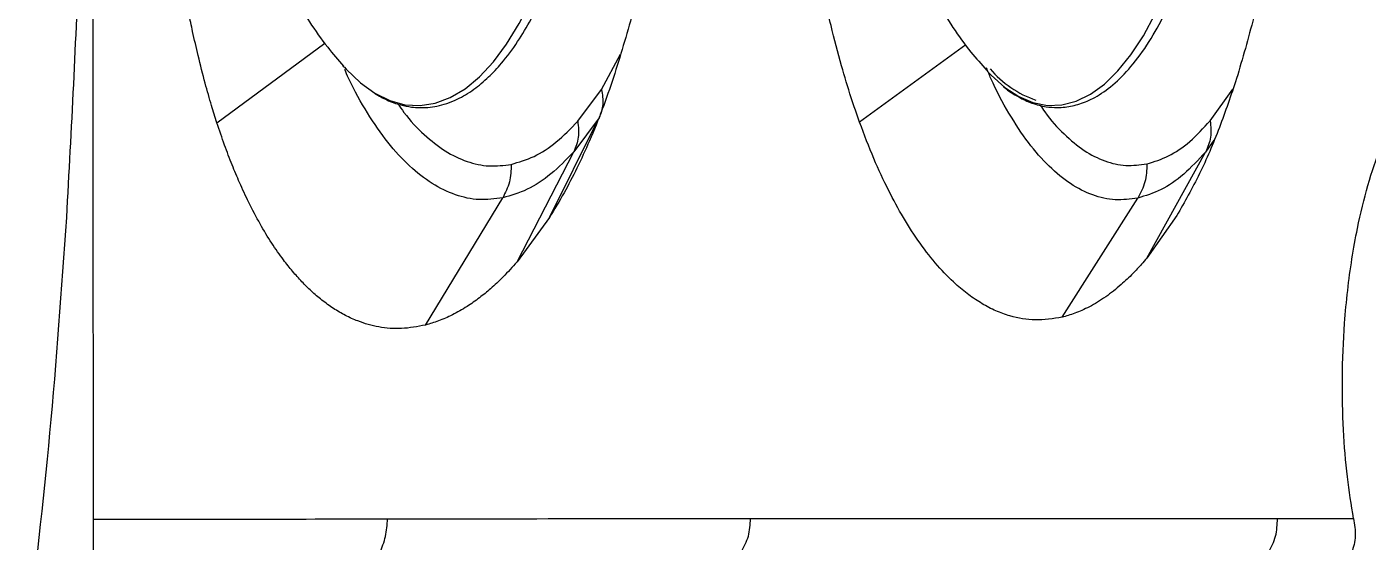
# Model space of a CAD drawing. Header units: inches. Extents: x 2 to 87, y 6 to 129.
# Drawn here: x 74.33 to 80.04, y 61.86 to 64.06 of the extents above; entities that cross this region are included whole.
import ezdxf

# ---------------------------------------------------------------- set-up
doc = ezdxf.new("R2010")
doc.units = ezdxf.units.IN
doc.header["$MEASUREMENT"] = 0
doc.layers.add('1', color=4, linetype='Continuous')

# ---------------------------------------------------------------- blocks, each defined once
blk = doc.blocks.new('2026 STRIDE')
at = {"layer": '1', "color": 3}
for p, q in [((72.8034, 42.5366), (73.2627, 42.8757)), ((75.9919, 42.8684), (75.5398, 42.539)), ((73.3438, 42.7723), (73.3396, 42.7819)), ((74.4404, 42.6784), (74.5215, 42.8293)), ((74.3396, 42.5432), (74.4404, 42.6784)), ((77.0327, 42.5451), (77.1286, 42.6801)), ((74.4306, 42.5576), (74.3229, 42.4131)), ((74.2191, 42.1327), (74.4228, 42.5419)), ((77.0485, 42.4622), (77.013, 42.4122)), ((74.0812, 41.9445), (74.3229, 42.4131)), ((76.7629, 41.9605), (77.013, 42.4122)), ((73.6912, 41.6751), (74.0201, 42.2168)), ((76.4023, 41.7087), (76.7244, 42.2158)), ((74.2191, 42.1327), (74.0812, 41.9445)), ((76.8906, 42.1412), (76.7629, 41.9605)), ((72.2772, 40.7734), (72.2772, 40.8478)), ((77.3191, 40.8509), (77.6429, 40.8507)), ((72.2773, 40.6989), (72.2772, 40.7734))]:
    blk.add_line(p, q, dxfattribs=at)
at = {"layer": '1', "color": 3, "flags": 128}
for points in [[(73.3449, 42.7747), (73.3541, 42.7645), (73.4143, 42.7069), (73.4763, 42.6623), (73.5397, 42.6311), (73.604, 42.6137), (73.6686, 42.61), (73.7331, 42.6201), (73.797, 42.644), (73.8599, 42.6814), (73.9211, 42.7321), (73.9803, 42.7957), (74.037, 42.8717), (74.0909, 42.9596), (74.1413, 43.0586), (74.1881, 43.168), (74.2308, 43.287)], [(76.0835, 42.7563), (76.0996, 42.7392), (76.1577, 42.687), (76.2174, 42.6481), (76.2782, 42.6226), (76.3396, 42.6109), (76.4012, 42.613), (76.4625, 42.6289), (76.523, 42.6585), (76.5822, 42.7016), (76.6398, 42.7578), (76.6953, 42.8267), (76.7482, 42.9077), (76.7982, 43.0004), (76.8448, 43.1038)]]:
    blk.add_lwpolyline(points, dxfattribs=at)
at = {"layer": '1', "color": 3}
blk.add_arc((76.4338, 43.0532), 0.4435, 220.2235, 251.2081, dxfattribs=at)
for points, knots in [([(72.2772, 40.8478), (72.2772, 41.0887), (72.277, 41.566), (72.2768, 42.2861), (72.2766, 43.0011), (72.2764, 43.7133), (72.2762, 44.424), (72.276, 45.1346), (72.2758, 45.8466), (72.2756, 46.5614), (72.2754, 47.2811), (72.2753, 47.7581), (72.2752, 47.9989)], [0, 0, 0, 0, 0.10288, 0.203871, 0.303423, 0.402001, 0.500086, 0.598164, 0.696721, 0.796239, 0.897183, 1, 1, 1, 1]), ([(75.5398, 42.539), (75.5278, 42.5735), (75.5007, 42.6509), (75.4596, 42.7878), (75.4147, 42.9594), (75.3756, 43.1409), (75.3441, 43.3171), (75.3208, 43.4721), (75.302, 43.6223), (75.2873, 43.7666), (75.2754, 43.9145), (75.2662, 44.0688), (75.2601, 44.2324), (75.2576, 44.3974), (75.2589, 44.5634), (75.264, 44.7346), (75.2737, 44.9156), (75.2895, 45.1103), (75.3121, 45.3183), (75.3333, 45.4572), (75.3444, 45.5294)], [0, 0, 0, 0, 0.043701, 0.097888, 0.162651, 0.238107, 0.292693, 0.344621, 0.393873, 0.440432, 0.484277, 0.535162, 0.586293, 0.637683, 0.689347, 0.741299, 0.798035, 0.859985, 0.927263, 1, 1, 1, 1]), ([(72.8034, 42.5366), (72.7957, 42.5609), (72.7784, 42.6156), (72.7514, 42.7106), (72.7244, 42.8161), (72.7018, 42.9156), (72.6829, 43.0067), (72.6664, 43.0931), (72.651, 43.1826), (72.6361, 43.2773), (72.6219, 43.3779), (72.6086, 43.4853), (72.5955, 43.6058), (72.5833, 43.7399), (72.5726, 43.8883), (72.5634, 44.0596), (72.5571, 44.2555), (72.5556, 44.4765), (72.5593, 44.6768), (72.5665, 44.8572), (72.5761, 45.0189), (72.5877, 45.1639), (72.6003, 45.2924), (72.613, 45.4053), (72.623, 45.4803), (72.6282, 45.5185)], [0, 0, 0, 0, 0.030182, 0.068206, 0.113599, 0.152108, 0.179449, 0.213258, 0.244652, 0.273627, 0.311213, 0.347127, 0.38137, 0.430439, 0.478132, 0.524457, 0.594189, 0.663667, 0.732955, 0.783443, 0.835089, 0.88794, 0.923983, 0.961327, 1, 1, 1, 1]), ([(72.2326, 44.414), (72.2298, 44.0314), (72.2242, 43.2705), (72.1828, 42.5109), (72.1622, 42.1332)], [0, 0, 0, 0, 0.502783, 1, 1, 1, 1]), ([(73.4765, 42.6614), (73.4932, 42.6517), (73.5292, 42.6309), (73.5813, 42.6128), (73.628, 42.6035), (73.6668, 42.6007), (73.703, 42.6019), (73.7414, 42.6075), (73.783, 42.6187), (73.8356, 42.64), (73.8957, 42.6758), (73.9586, 42.7283), (74.0214, 42.7952), (74.0821, 42.8768), (74.1401, 42.9741), (74.1924, 43.0795), (74.2439, 43.2038), (74.2963, 43.36), (74.3471, 43.5532), (74.3892, 43.7789), (74.4154, 43.9709), (74.4217, 44.0858), (74.4234, 44.1153)], [0, 0, 0, 0, 0.039927, 0.085641, 0.121114, 0.147468, 0.174292, 0.203753, 0.235843, 0.270556, 0.327109, 0.379347, 0.426727, 0.489285, 0.545321, 0.596656, 0.654531, 0.721863, 0.798648, 0.883788, 0.970192, 1, 1, 1, 1]), ([(76.1515, 42.692), (76.1524, 42.6911), (76.1736, 42.6711), (76.2145, 42.6471), (76.2745, 42.6183), (76.3295, 42.6045), (76.3768, 42.6008), (76.4143, 42.603), (76.4463, 42.6083), (76.4776, 42.6168), (76.5094, 42.6288), (76.5567, 42.6521), (76.6201, 42.696), (76.6977, 42.7743), (76.772, 42.8766), (76.8382, 42.9954), (76.8942, 43.121), (76.9437, 43.2566), (76.9895, 43.4123), (77.03, 43.582), (77.0497, 43.7054), (77.0588, 43.7627)], [0, 0, 0, 0, 0.002634, 0.060539, 0.110923, 0.164592, 0.205733, 0.234956, 0.261725, 0.289209, 0.317404, 0.346308, 0.41688, 0.492918, 0.573753, 0.649645, 0.717601, 0.782121, 0.853424, 0.93191, 1, 1, 1, 1]), ([(74.6859, 43.5838), (74.6708, 43.4857), (74.64, 43.2861), (74.5753, 42.998), (74.5201, 42.8198), (74.492, 42.7292)], [0, 0, 0, 0, 0.322319, 0.655534, 1, 1, 1, 1]), ([(77.3271, 43.5774), (77.3121, 43.4743), (77.2824, 43.2697), (77.2209, 42.9831), (77.1702, 42.8105), (77.145, 42.7248)], [0, 0, 0, 0, 0.338249, 0.671516, 1, 1, 1, 1]), ([(75.7644, 43.2697), (75.7763, 43.242), (75.8072, 43.1701), (75.8635, 43.0606), (75.9348, 42.9443), (76.0065, 42.8441), (76.0584, 42.7856), (76.0813, 42.7598)], [0, 0, 0, 0, 0.149908, 0.388853, 0.61514, 0.830486, 1, 1, 1, 1]), ([(73.1449, 43.0525), (73.1622, 43.0238), (73.2022, 42.9572), (73.2673, 42.865), (73.3197, 42.8047), (73.3428, 42.7782)], [0, 0, 0, 0, 0.297791, 0.690696, 1, 1, 1, 1]), ([(74.0201, 42.2168), (73.9865, 42.2125), (73.9192, 42.2039), (73.8185, 42.2262), (73.7193, 42.2738), (73.623, 42.3488), (73.5305, 42.4491), (73.4438, 42.5758), (73.3826, 42.6816), (73.353, 42.7509), (73.3478, 42.7632)], [0, 0, 0, 0, 0.1385858, 0.2771714, 0.4157569, 0.5543426, 0.6929282, 0.8315135, 0.9700991, 1, 1, 1, 1]), ([(74.492, 42.7292), (74.4763, 42.6837), (74.444, 42.5905), (74.3916, 42.4622), (74.3373, 42.344), (74.2804, 42.2338), (74.2402, 42.1675), (74.2191, 42.1327)], [0, 0, 0, 0, 0.200399, 0.410489, 0.606049, 0.793676, 1, 1, 1, 1]), ([(76.7244, 42.2158), (76.6924, 42.2116), (76.6283, 42.203), (76.5323, 42.2252), (76.4378, 42.2728), (76.346, 42.3479), (76.2578, 42.4483), (76.1752, 42.5749), (76.1157, 42.6835), (76.0864, 42.7557), (76.0803, 42.7708)], [0, 0, 0, 0, 0.137646, 0.275292, 0.412938, 0.550584, 0.68823, 0.825876, 0.963522, 1, 1, 1, 1]), ([(77.145, 42.7248), (77.1212, 42.6541), (77.0726, 42.5096), (76.9875, 42.3126), (76.9234, 42.1991), (76.8906, 42.1412)], [0, 0, 0, 0, 0.3196861, 0.6529549, 1, 1, 1, 1]), ([(73.5745, 42.6169), (73.5828, 42.6047), (73.618, 42.5528), (73.6853, 42.4841), (73.7751, 42.4127), (73.8679, 42.3685), (73.9621, 42.3476), (74.025, 42.3557), (74.0564, 42.3597)], [0, 0, 0, 0, 0.057721, 0.246177, 0.434633, 0.623088, 0.811544, 1, 1, 1, 1]), ([(76.3092, 42.6117), (76.3156, 42.6019), (76.3476, 42.5526), (76.41, 42.4861), (76.4955, 42.4146), (76.5838, 42.3705), (76.6735, 42.3497), (76.7333, 42.3577), (76.7632, 42.3617)], [0, 0, 0, 0, 0.047031, 0.237625, 0.428219, 0.618812, 0.809406, 1, 1, 1, 1]), ([(73.6912, 41.6751), (73.6571, 41.6686), (73.5907, 41.6558), (73.4943, 41.6638), (73.4148, 41.6859), (73.3505, 41.715), (73.2994, 41.7449), (73.251, 41.7797), (73.2063, 41.818), (73.1647, 41.859), (73.1252, 41.9033), (73.0822, 41.9574), (73.0358, 42.0238), (72.9863, 42.1055), (72.9407, 42.192), (72.9013, 42.2768), (72.8671, 42.3585), (72.8348, 42.443), (72.8141, 42.5047), (72.8034, 42.5366)], [0, 0, 0, 0, 0.098461, 0.191817, 0.279998, 0.332845, 0.384912, 0.436189, 0.483518, 0.527519, 0.571546, 0.615599, 0.674949, 0.736218, 0.799402, 0.853236, 0.8988, 0.94772, 1, 1, 1, 1]), ([(74.0564, 42.3597), (74.0889, 42.3692), (74.1539, 42.3883), (74.2491, 42.45), (74.3095, 42.5122), (74.3396, 42.5432)], [0, 0, 0, 0, 0.333333, 0.666667, 1, 1, 1, 1]), ([(76.4023, 41.7087), (76.364, 41.7024), (76.2899, 41.6904), (76.1954, 41.707), (76.1201, 41.7342), (76.0614, 41.7646), (76.0044, 41.8027), (75.9408, 41.8552), (75.8713, 41.9262), (75.7968, 42.021), (75.7272, 42.1284), (75.6615, 42.2492), (75.5986, 42.3836), (75.5598, 42.4864), (75.5398, 42.539)], [0, 0, 0, 0, 0.1191279, 0.2305741, 0.2939044, 0.3563392, 0.4178744, 0.478506, 0.5658548, 0.6531878, 0.7405086, 0.822659, 0.9091406, 1, 1, 1, 1]), ([(76.7632, 42.3617), (76.7941, 42.3712), (76.856, 42.3902), (76.9466, 42.4519), (77.004, 42.514), (77.0327, 42.5451)], [0, 0, 0, 0, 0.333333, 0.666667, 1, 1, 1, 1]), ([(74.3229, 42.4131), (74.2906, 42.3798), (74.2261, 42.3134), (74.1243, 42.2474), (74.0548, 42.227), (74.0201, 42.2168)], [0, 0, 0, 0, 0.3333334, 0.6666668, 1, 1, 1, 1]), ([(77.013, 42.4122), (76.9822, 42.3789), (76.9208, 42.3125), (76.8237, 42.2464), (76.7575, 42.226), (76.7244, 42.2158)], [0, 0, 0, 0, 0.333333, 0.666667, 1, 1, 1, 1]), ([(77.6429, 40.8507), (77.6336, 40.9093), (77.6143, 41.0305), (77.5982, 41.2324), (77.5931, 41.453), (77.6014, 41.6529), (77.6173, 41.8224), (77.6355, 41.9578), (77.6631, 42.1099), (77.7025, 42.2755), (77.7404, 42.3821), (77.7595, 42.4358)], [0, 0, 0, 0, 0.112769, 0.233356, 0.362051, 0.499221, 0.581747, 0.664467, 0.747414, 0.872685, 1, 1, 1, 1]), ([(72.1622, 42.1332), (72.1408, 41.8271), (72.0987, 41.223), (72.0284, 40.6219), (71.9938, 40.3254)], [0, 0, 0, 0, 0.506653, 1, 1, 1, 1]), ([(74.0812, 41.9445), (74.0615, 41.9225), (74.0245, 41.881), (73.971, 41.8312), (73.9197, 41.7892), (73.8656, 41.7511), (73.8072, 41.7179), (73.748, 41.6915), (73.7097, 41.6804), (73.6912, 41.6751)], [0, 0, 0, 0, 0.15932, 0.299536, 0.420529, 0.556344, 0.714113, 0.862021, 1, 1, 1, 1]), ([(76.7629, 41.9605), (76.7554, 41.9516), (76.7359, 41.9287), (76.6996, 41.8898), (76.649, 41.8418), (76.5982, 41.8018), (76.553, 41.7721), (76.519, 41.7529), (76.487, 41.7374), (76.457, 41.7252), (76.429, 41.7156), (76.411, 41.7109), (76.4023, 41.7087)], [0, 0, 0, 0, 0.066331, 0.171175, 0.314631, 0.496844, 0.595103, 0.687621, 0.774382, 0.855374, 0.930585, 1, 1, 1, 1]), ([(72.2772, 40.8478), (72.4895, 40.848), (72.9142, 40.8484), (73.3247, 40.849), (73.53, 40.8494)], [0, 0, 0, 0, 0.499999, 1, 1, 1, 1]), ([(73.4972, 40.7038), (73.5063, 40.7271), (73.5245, 40.7736), (73.5281, 40.8241), (73.53, 40.8494)], [0, 0, 0, 0, 0.500094, 1, 1, 1, 1]), ([(73.53, 40.8494), (73.7914, 40.8497), (74.3144, 40.8505), (74.8218, 40.8508), (75.0755, 40.851)], [0, 0, 0, 0, 0.5, 1, 1, 1, 1]), ([(75.0349, 40.7078), (75.0471, 40.7298), (75.0715, 40.7738), (75.0742, 40.8253), (75.0755, 40.851)], [0, 0, 0, 0, 0.500054, 1, 1, 1, 1]), ([(75.0755, 40.851), (75.458, 40.8511), (76.2231, 40.8514), (76.9537, 40.8511), (77.3191, 40.8509)], [0, 0, 0, 0, 0.500001, 1, 1, 1, 1]), ([(77.2812, 40.7066), (77.2929, 40.729), (77.3163, 40.7738), (77.3182, 40.8252), (77.3191, 40.8509)], [0, 0, 0, 0, 0.499949, 1, 1, 1, 1]), ([(77.6429, 40.8507), (77.6471, 40.8257), (77.6536, 40.788), (77.6472, 40.746), (77.6413, 40.7245), (77.6379, 40.7137), (77.6362, 40.7082), (77.6356, 40.7066), (77.6355, 40.7061), (77.6354, 40.7059)], [0, 0, 0, 0, 0.499617, 0.749675, 0.874829, 0.963514, 0.988293, 0.995781, 1, 1, 1, 1])]:
    blk.add_open_spline(points, degree=3, knots=knots, dxfattribs=at)
for points in [[(74.4404, 42.6784), (74.4442, 42.6568), (74.4518, 42.6136), (74.4377, 42.5763), (74.4306, 42.5576)], [(74.3396, 42.5432), (74.3422, 42.52), (74.3473, 42.4734), (74.331, 42.4332), (74.3229, 42.4131)], [(77.0327, 42.5451), (77.0351, 42.5212), (77.0397, 42.4735), (77.0219, 42.4326), (77.013, 42.4122)], [(74.0564, 42.3597), (74.0555, 42.3341), (74.0535, 42.283), (74.0312, 42.2389), (74.0201, 42.2168)], [(76.7632, 42.3617), (76.7621, 42.3355), (76.7599, 42.2832), (76.7363, 42.2383), (76.7244, 42.2158)]]:
    blk.add_open_spline(points, degree=3, dxfattribs=at)

msp = doc.modelspace()

# ---------------------------------------------------------------- block references
msp.add_blockref('2026 STRIDE', (2.3326, 21.1096))

doc.saveas('drawing.dxf')
